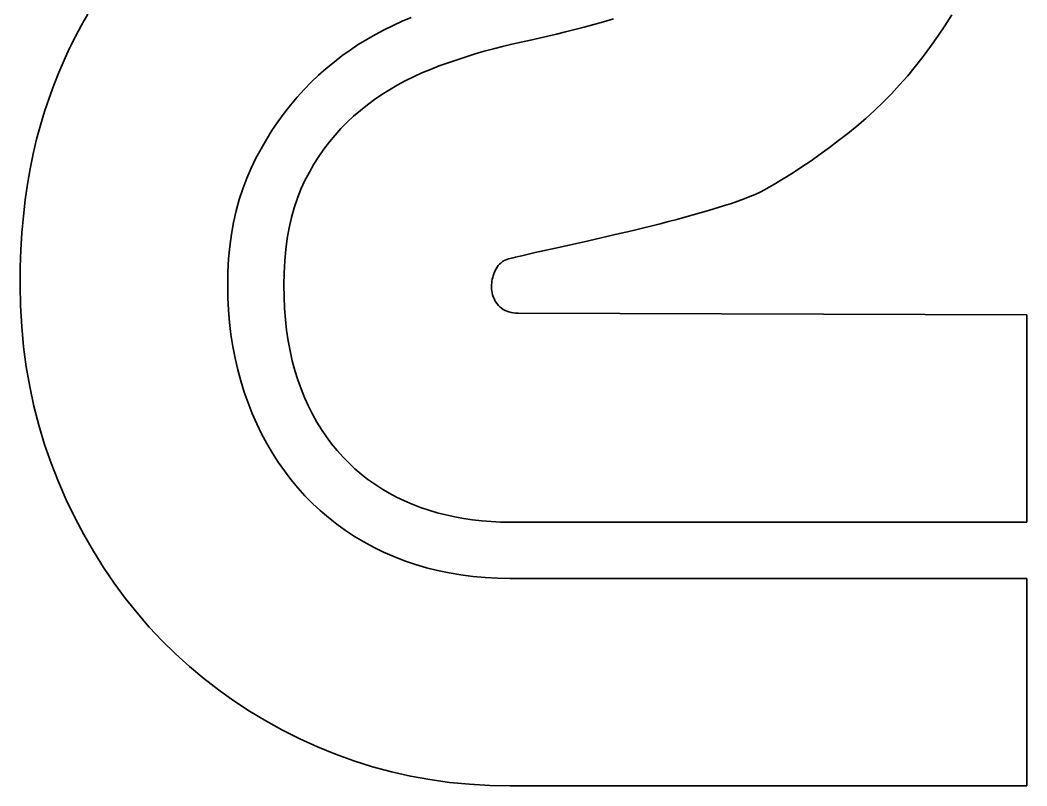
# Model space of a CAD drawing. Extents: x -138 to 979, y -42 to 1231.
# Drawn here: x -17.3 to 45.9, y 150.9 to 199.1 of the extents above; entities that cross this region are included whole.
import ezdxf

# ---------------------------------------------------------------- set-up
doc = ezdxf.new("R2010")
doc.units = 0

msp = doc.modelspace()

# ---------------------------------------------------------------- linework, layer by layer
at = {"color": 7, "lineweight": 35, "ltscale": 0.01989}
msp.add_line((-13.079, 199.462), (-13.476, 198.772), dxfattribs=at)
at = {"color": 7, "lineweight": 35, "ltscale": 0.020247}
msp.add_line((40.795, 198.738), (41.22, 199.427), dxfattribs=at)
at = {"color": 7, "lineweight": 35, "ltscale": 0.02016}
msp.add_line((-13.476, 198.772), (-13.856, 198.061), dxfattribs=at)
at = {"color": 7, "lineweight": 35, "ltscale": 0.015667}
msp.add_line((5.555, 198.482), (6.119, 198.756), dxfattribs=at)
at = {"color": 7, "lineweight": 35, "ltscale": 0.01558}
msp.add_line((6.119, 198.756), (6.687, 199.013), dxfattribs=at)
at = {"color": 7, "lineweight": 35, "ltscale": 0.015368}
msp.add_line((6.687, 199.013), (7.253, 199.253), dxfattribs=at)
at = {"color": 7, "lineweight": 35, "ltscale": 0.015535}
msp.add_line((18.723, 198.817), (18.123, 198.654), dxfattribs=at)
at = {"color": 7, "lineweight": 35, "ltscale": 0.015841}
msp.add_line((19.334, 198.986), (18.723, 198.817), dxfattribs=at)
at = {"color": 7, "lineweight": 35, "ltscale": 0.016147}
msp.add_line((19.955, 199.162), (19.334, 198.986), dxfattribs=at)
at = {"color": 7, "lineweight": 35, "ltscale": 0.020031}
msp.add_line((40.353, 198.07), (40.795, 198.738), dxfattribs=at)
at = {"color": 7, "lineweight": 35, "ltscale": 0.020449}
msp.add_line((-13.856, 198.061), (-14.22, 197.328), dxfattribs=at)
at = {"color": 7, "lineweight": 35, "ltscale": 0.015626}
msp.add_line((4.46, 197.878), (5.002, 198.19), dxfattribs=at)
at = {"color": 7, "lineweight": 35, "ltscale": 0.015638}
msp.add_line((5.002, 198.19), (5.555, 198.482), dxfattribs=at)
at = {"color": 7, "lineweight": 35, "ltscale": 0.014018}
msp.add_line((15.832, 198.074), (15.286, 197.946), dxfattribs=at)
at = {"color": 7, "lineweight": 35, "ltscale": 0.014319}
msp.add_line((16.388, 198.209), (15.832, 198.074), dxfattribs=at)
at = {"color": 7, "lineweight": 35, "ltscale": 0.014622}
msp.add_line((16.956, 198.35), (16.388, 198.209), dxfattribs=at)
at = {"color": 7, "lineweight": 35, "ltscale": 0.014926}
for p, q in [((17.534, 198.499), (16.956, 198.35)), ((12.998, 197.432), (12.42, 197.283))]:
    msp.add_line(p, q, dxfattribs=at)
at = {"color": 7, "lineweight": 35, "ltscale": 0.01523}
msp.add_line((18.123, 198.654), (17.534, 198.499), dxfattribs=at)
at = {"color": 7, "lineweight": 35, "ltscale": 0.019823}
msp.add_line((39.896, 197.422), (40.353, 198.07), dxfattribs=at)
at = {"color": 7, "lineweight": 35, "ltscale": 0.015661}
msp.add_line((3.409, 197.199), (3.929, 197.548), dxfattribs=at)
at = {"color": 7, "lineweight": 35, "ltscale": 0.015634}
msp.add_line((3.929, 197.548), (4.46, 197.878), dxfattribs=at)
at = {"color": 7, "lineweight": 35, "ltscale": 0.014944}
msp.add_line((13.579, 197.572), (12.998, 197.432), dxfattribs=at)
at = {"color": 7, "lineweight": 35, "ltscale": 0.014966}
msp.add_line((14.164, 197.703), (13.579, 197.572), dxfattribs=at)
at = {"color": 7, "lineweight": 35, "ltscale": 0.014991}
msp.add_line((14.751, 197.825), (14.164, 197.703), dxfattribs=at)
at = {"color": 7, "lineweight": 35, "ltscale": 0.013715}
msp.add_line((15.286, 197.946), (14.751, 197.825), dxfattribs=at)
at = {"color": 7, "lineweight": 35, "ltscale": 0.019619}
msp.add_line((39.427, 196.793), (39.896, 197.422), dxfattribs=at)
at = {"color": 7, "lineweight": 35, "ltscale": 0.020754}
msp.add_line((-14.22, 197.328), (-14.566, 196.574), dxfattribs=at)
at = {"color": 7, "lineweight": 35, "ltscale": 0.015767}
msp.add_line((2.4, 196.446), (2.899, 196.832), dxfattribs=at)
at = {"color": 7, "lineweight": 35, "ltscale": 0.015705}
msp.add_line((2.899, 196.832), (3.409, 197.199), dxfattribs=at)
at = {"color": 7, "lineweight": 35, "ltscale": 0.01489}
for p, q in [((10.703, 196.784), (10.136, 196.6)), ((10.136, 196.6), (9.573, 196.408)), ((12.277, 167.552), (12.872, 167.524))]:
    msp.add_line(p, q, dxfattribs=at)
at = {"color": 7, "lineweight": 35, "ltscale": 0.014893}
for p, q in [((11.272, 196.959), (10.703, 196.784)), ((9.573, 196.408), (9.012, 196.206))]:
    msp.add_line(p, q, dxfattribs=at)
at = {"color": 7, "lineweight": 35, "ltscale": 0.014901}
msp.add_line((11.845, 197.126), (11.272, 196.959), dxfattribs=at)
at = {"color": 7, "lineweight": 35, "ltscale": 0.014911}
msp.add_line((12.42, 197.283), (11.845, 197.126), dxfattribs=at)
at = {"color": 7, "lineweight": 35, "ltscale": 0.019427}
msp.add_line((38.946, 196.182), (39.427, 196.793), dxfattribs=at)
at = {"color": 7, "lineweight": 35, "ltscale": 0.021081}
msp.add_line((-14.566, 196.574), (-14.897, 195.798), dxfattribs=at)
at = {"color": 7, "lineweight": 35, "ltscale": 0.015848}
msp.add_line((1.912, 196.041), (2.4, 196.446), dxfattribs=at)
at = {"color": 7, "lineweight": 35, "ltscale": 0.014813}
msp.add_line((9.012, 196.206), (8.46, 195.993), dxfattribs=at)
at = {"color": 7, "lineweight": 35, "ltscale": 0.01925}
msp.add_line((38.454, 195.59), (38.946, 196.182), dxfattribs=at)
at = {"color": 7, "lineweight": 35, "ltscale": 0.021421}
msp.add_line((-14.897, 195.798), (-15.21, 195.001), dxfattribs=at)
at = {"color": 7, "lineweight": 35, "ltscale": 0.016063}
msp.add_line((0.969, 195.176), (1.435, 195.618), dxfattribs=at)
at = {"color": 7, "lineweight": 35, "ltscale": 0.015947}
msp.add_line((1.435, 195.618), (1.912, 196.041), dxfattribs=at)
at = {"color": 7, "lineweight": 35, "ltscale": 0.014383}
msp.add_line((7.392, 195.522), (6.878, 195.264), dxfattribs=at)
at = {"color": 7, "lineweight": 35, "ltscale": 0.014511}
msp.add_line((7.92, 195.765), (7.392, 195.522), dxfattribs=at)
at = {"color": 7, "lineweight": 35, "ltscale": 0.014654}
msp.add_line((8.46, 195.993), (7.92, 195.765), dxfattribs=at)
at = {"color": 7, "lineweight": 35, "ltscale": 0.019088}
msp.add_line((37.949, 195.017), (38.454, 195.59), dxfattribs=at)
at = {"color": 7, "lineweight": 35, "ltscale": 0.021778}
msp.add_line((-15.21, 195.001), (-15.507, 194.182), dxfattribs=at)
at = {"color": 7, "lineweight": 35, "ltscale": 0.016136}
msp.add_line((0.516, 194.716), (0.969, 195.176), dxfattribs=at)
at = {"color": 7, "lineweight": 35, "ltscale": 0.014173}
msp.add_line((6.376, 194.992), (5.887, 194.705), dxfattribs=at)
at = {"color": 7, "lineweight": 35, "ltscale": 0.014271}
msp.add_line((6.878, 195.264), (6.376, 194.992), dxfattribs=at)
at = {"color": 7, "lineweight": 35, "ltscale": 0.018939}
msp.add_line((37.433, 194.462), (37.949, 195.017), dxfattribs=at)
at = {"color": 7, "lineweight": 35, "ltscale": 0.016226}
msp.add_line((-0.339, 193.743), (0.08, 194.238), dxfattribs=at)
at = {"color": 7, "lineweight": 35, "ltscale": 0.016169}
msp.add_line((0.08, 194.238), (0.516, 194.716), dxfattribs=at)
at = {"color": 7, "lineweight": 35, "ltscale": 0.014029}
msp.add_line((5.411, 194.404), (4.947, 194.087), dxfattribs=at)
at = {"color": 7, "lineweight": 35, "ltscale": 0.014093}
msp.add_line((5.887, 194.705), (5.411, 194.404), dxfattribs=at)
at = {"color": 7, "lineweight": 35, "ltscale": 0.018806}
msp.add_line((36.906, 193.926), (37.433, 194.462), dxfattribs=at)
at = {"color": 7, "lineweight": 35, "ltscale": 0.022153}
msp.add_line((-15.507, 194.182), (-15.787, 193.341), dxfattribs=at)
at = {"color": 7, "lineweight": 35, "ltscale": 0.016305}
msp.add_line((-0.742, 193.23), (-0.339, 193.743), dxfattribs=at)
at = {"color": 7, "lineweight": 35, "ltscale": 0.01395}
msp.add_line((4.497, 193.756), (4.059, 193.411), dxfattribs=at)
at = {"color": 7, "lineweight": 35, "ltscale": 0.013981}
msp.add_line((4.947, 194.087), (4.497, 193.756), dxfattribs=at)
at = {"color": 7, "lineweight": 35, "ltscale": 0.018689}
msp.add_line((36.366, 193.409), (36.906, 193.926), dxfattribs=at)
at = {"color": 7, "lineweight": 35, "ltscale": 0.022538}
msp.add_line((-15.787, 193.341), (-16.05, 192.479), dxfattribs=at)
at = {"color": 7, "lineweight": 35, "ltscale": 0.016404}
msp.add_line((-1.128, 192.699), (-0.742, 193.23), dxfattribs=at)
at = {"color": 7, "lineweight": 35, "ltscale": 0.013906}
msp.add_line((3.635, 193.049), (3.229, 192.669), dxfattribs=at)
at = {"color": 7, "lineweight": 35, "ltscale": 0.013924}
msp.add_line((4.059, 193.411), (3.635, 193.049), dxfattribs=at)
at = {"color": 7, "lineweight": 35, "ltscale": 0.018586}
msp.add_line((35.815, 192.91), (36.366, 193.409), dxfattribs=at)
at = {"color": 7, "lineweight": 35, "ltscale": 0.02297}
msp.add_line((-16.05, 192.479), (-16.292, 191.592), dxfattribs=at)
at = {"color": 7, "lineweight": 35, "ltscale": 0.016528}
msp.add_line((-1.497, 192.151), (-1.128, 192.699), dxfattribs=at)
at = {"color": 7, "lineweight": 35, "ltscale": 0.013916}
msp.add_line((3.229, 192.669), (2.839, 192.272), dxfattribs=at)
at = {"color": 7, "lineweight": 35, "ltscale": 0.018373}
msp.add_line((34.682, 191.966), (35.252, 192.43), dxfattribs=at)
at = {"color": 7, "lineweight": 35, "ltscale": 0.0185}
msp.add_line((35.252, 192.43), (35.815, 192.91), dxfattribs=at)
at = {"color": 7, "lineweight": 35, "ltscale": 0.016671}
msp.add_line((-1.85, 191.585), (-1.497, 192.151), dxfattribs=at)
at = {"color": 7, "lineweight": 35, "ltscale": 0.014014}
msp.add_line((2.466, 191.857), (2.109, 191.424), dxfattribs=at)
at = {"color": 7, "lineweight": 35, "ltscale": 0.013953}
msp.add_line((2.839, 192.272), (2.466, 191.857), dxfattribs=at)
at = {"color": 7, "lineweight": 35, "ltscale": 0.018195}
msp.add_line((34.11, 191.515), (34.682, 191.966), dxfattribs=at)
at = {"color": 7, "lineweight": 35, "ltscale": 0.023453}
msp.add_line((-16.292, 191.592), (-16.509, 190.68), dxfattribs=at)
at = {"color": 7, "lineweight": 35, "ltscale": 0.016837}
msp.add_line((-2.186, 191.001), (-1.85, 191.585), dxfattribs=at)
at = {"color": 7, "lineweight": 35, "ltscale": 0.014104}
msp.add_line((2.109, 191.424), (1.769, 190.974), dxfattribs=at)
at = {"color": 7, "lineweight": 35, "ltscale": 0.017859}
msp.add_line((32.96, 190.656), (33.536, 191.079), dxfattribs=at)
at = {"color": 7, "lineweight": 35, "ltscale": 0.018025}
msp.add_line((33.536, 191.079), (34.11, 191.515), dxfattribs=at)
at = {"color": 7, "lineweight": 35, "ltscale": 0.023962}
msp.add_line((-16.509, 190.68), (-16.7, 189.74), dxfattribs=at)
at = {"color": 7, "lineweight": 35, "ltscale": 0.017021}
msp.add_line((-2.505, 190.4), (-2.186, 191.001), dxfattribs=at)
at = {"color": 7, "lineweight": 35, "ltscale": 0.014355}
msp.add_line((1.446, 190.506), (1.139, 190.02), dxfattribs=at)
at = {"color": 7, "lineweight": 35, "ltscale": 0.014217}
msp.add_line((1.769, 190.974), (1.446, 190.506), dxfattribs=at)
at = {"color": 7, "lineweight": 35, "ltscale": 0.017698}
msp.add_line((32.383, 190.247), (32.96, 190.656), dxfattribs=at)
at = {"color": 7, "lineweight": 35, "ltscale": 0.017224}
msp.add_line((-2.808, 189.781), (-2.505, 190.4), dxfattribs=at)
at = {"color": 7, "lineweight": 35, "ltscale": 0.014519}
msp.add_line((1.139, 190.02), (0.85, 189.517), dxfattribs=at)
at = {"color": 7, "lineweight": 35, "ltscale": 0.017392}
msp.add_line((31.221, 189.47), (31.803, 189.852), dxfattribs=at)
at = {"color": 7, "lineweight": 35, "ltscale": 0.017541}
for p, q in [((31.803, 189.852), (32.383, 190.247)), ((-0.536, 185.359), (-0.629, 184.664))]:
    msp.add_line(p, q, dxfattribs=at)
at = {"color": 7, "lineweight": 35, "ltscale": 0.024497}
msp.add_line((-16.7, 189.74), (-16.866, 188.775), dxfattribs=at)
at = {"color": 7, "lineweight": 35, "ltscale": 0.017427}
msp.add_line((-3.087, 189.143), (-2.808, 189.781), dxfattribs=at)
at = {"color": 7, "lineweight": 35, "ltscale": 0.014704}
msp.add_line((0.85, 189.517), (0.576, 188.996), dxfattribs=at)
at = {"color": 7, "lineweight": 35, "ltscale": 0.017248}
msp.add_line((30.638, 189.102), (31.221, 189.47), dxfattribs=at)
at = {"color": 7, "lineweight": 35, "ltscale": 0.025051}
msp.add_line((-16.866, 188.775), (-17.007, 187.782), dxfattribs=at)
at = {"color": 7, "lineweight": 35, "ltscale": 0.017649}
msp.add_line((-3.337, 188.482), (-3.087, 189.143), dxfattribs=at)
at = {"color": 7, "lineweight": 35, "ltscale": 0.014948}
msp.add_line((0.576, 188.996), (0.325, 188.454), dxfattribs=at)
at = {"color": 7, "lineweight": 35, "ltscale": 0.016976}
msp.add_line((29.464, 188.408), (30.052, 188.748), dxfattribs=at)
at = {"color": 7, "lineweight": 35, "ltscale": 0.017109}
msp.add_line((30.052, 188.748), (30.638, 189.102), dxfattribs=at)
at = {"color": 7, "lineweight": 35, "ltscale": 0.017915}
msp.add_line((-3.558, 187.801), (-3.337, 188.482), dxfattribs=at)
at = {"color": 7, "lineweight": 35, "ltscale": 0.015273}
msp.add_line((0.325, 188.454), (0.1, 187.886), dxfattribs=at)
at = {"color": 7, "lineweight": 35, "ltscale": 0.009675}
msp.add_line((28.17, 187.851), (28.53, 187.991), dxfattribs=at)
at = {"color": 7, "lineweight": 35, "ltscale": 0.009097}
msp.add_line((28.53, 187.991), (28.866, 188.131), dxfattribs=at)
at = {"color": 7, "lineweight": 35, "ltscale": 0.008524}
msp.add_line((28.866, 188.131), (29.178, 188.27), dxfattribs=at)
at = {"color": 7, "lineweight": 35, "ltscale": 0.007957}
msp.add_line((29.178, 188.27), (29.464, 188.408), dxfattribs=at)
at = {"color": 7, "lineweight": 35, "ltscale": 0.025628}
msp.add_line((-17.007, 187.782), (-17.121, 186.764), dxfattribs=at)
at = {"color": 7, "lineweight": 35, "ltscale": 0.018221}
msp.add_line((-3.749, 187.097), (-3.558, 187.801), dxfattribs=at)
at = {"color": 7, "lineweight": 35, "ltscale": 0.016061}
msp.add_line((-0.099, 187.293), (-0.271, 186.674), dxfattribs=at)
at = {"color": 7, "lineweight": 35, "ltscale": 0.015645}
msp.add_line((0.1, 187.886), (-0.099, 187.293), dxfattribs=at)
at = {"color": 7, "lineweight": 35, "ltscale": 0.012615}
msp.add_line((25.999, 187.132), (26.482, 187.278), dxfattribs=at)
at = {"color": 7, "lineweight": 35, "ltscale": 0.012022}
msp.add_line((26.482, 187.278), (26.941, 187.422), dxfattribs=at)
at = {"color": 7, "lineweight": 35, "ltscale": 0.01143}
msp.add_line((26.941, 187.422), (27.375, 187.566), dxfattribs=at)
at = {"color": 7, "lineweight": 35, "ltscale": 0.010843}
msp.add_line((27.375, 187.566), (27.785, 187.709), dxfattribs=at)
at = {"color": 7, "lineweight": 35, "ltscale": 0.010257}
msp.add_line((27.785, 187.709), (28.17, 187.851), dxfattribs=at)
at = {"color": 7, "lineweight": 35, "ltscale": 0.026224}
msp.add_line((-17.121, 186.764), (-17.211, 185.719), dxfattribs=at)
at = {"color": 7, "lineweight": 35, "ltscale": 0.018569}
msp.add_line((-3.911, 186.372), (-3.749, 187.097), dxfattribs=at)
at = {"color": 7, "lineweight": 35, "ltscale": 0.016518}
msp.add_line((-0.271, 186.674), (-0.417, 186.029), dxfattribs=at)
at = {"color": 7, "lineweight": 35, "ltscale": 0.0134}
msp.add_line((23.936, 186.557), (24.454, 186.697), dxfattribs=at)
at = {"color": 7, "lineweight": 35, "ltscale": 0.013443}
msp.add_line((24.454, 186.697), (24.972, 186.84), dxfattribs=at)
at = {"color": 7, "lineweight": 35, "ltscale": 0.013486}
msp.add_line((24.972, 186.84), (25.492, 186.985), dxfattribs=at)
at = {"color": 7, "lineweight": 35, "ltscale": 0.013209}
msp.add_line((25.492, 186.985), (25.999, 187.132), dxfattribs=at)
at = {"color": 7, "lineweight": 35, "ltscale": 0.018953}
msp.add_line((-4.044, 185.626), (-3.911, 186.372), dxfattribs=at)
at = {"color": 7, "lineweight": 35, "ltscale": 0.017013}
msp.add_line((-0.417, 186.029), (-0.536, 185.359), dxfattribs=at)
at = {"color": 7, "lineweight": 35, "ltscale": 0.013189}
msp.add_line((21.364, 185.903), (21.877, 186.028), dxfattribs=at)
at = {"color": 7, "lineweight": 35, "ltscale": 0.01323}
msp.add_line((21.877, 186.028), (22.39, 186.156), dxfattribs=at)
at = {"color": 7, "lineweight": 35, "ltscale": 0.013272}
msp.add_line((22.39, 186.156), (22.905, 186.287), dxfattribs=at)
at = {"color": 7, "lineweight": 35, "ltscale": 0.013315}
msp.add_line((22.905, 186.287), (23.42, 186.42), dxfattribs=at)
at = {"color": 7, "lineweight": 35, "ltscale": 0.013356}
msp.add_line((23.42, 186.42), (23.936, 186.557), dxfattribs=at)
at = {"color": 7, "lineweight": 35, "ltscale": 0.026839}
msp.add_line((-17.211, 185.719), (-17.274, 184.647), dxfattribs=at)
at = {"color": 7, "lineweight": 35, "ltscale": 0.019372}
msp.add_line((-4.147, 184.858), (-4.044, 185.626), dxfattribs=at)
at = {"color": 7, "lineweight": 35, "ltscale": 0.050113}
msp.add_line((20.342, 185.661), (18.388, 185.214), dxfattribs=at)
at = {"color": 7, "lineweight": 35, "ltscale": 0.013107}
msp.add_line((20.342, 185.661), (20.852, 185.78), dxfattribs=at)
at = {"color": 7, "lineweight": 35, "ltscale": 0.013149}
msp.add_line((20.852, 185.78), (21.364, 185.903), dxfattribs=at)
at = {"color": 7, "lineweight": 35, "ltscale": 0.019827}
msp.add_line((-4.22, 184.068), (-4.147, 184.858), dxfattribs=at)
at = {"color": 7, "lineweight": 35, "ltscale": 0.039983}
msp.add_line((16.607, 184.814), (15.045, 184.468), dxfattribs=at)
at = {"color": 7, "lineweight": 35, "ltscale": 0.045644}
msp.add_line((18.388, 185.214), (16.607, 184.814), dxfattribs=at)
at = {"color": 7, "lineweight": 35, "ltscale": 0.02747}
msp.add_line((-17.274, 184.647), (-17.313, 183.549), dxfattribs=at)
at = {"color": 7, "lineweight": 35, "ltscale": 0.0181}
msp.add_line((-0.629, 184.664), (-0.695, 183.943), dxfattribs=at)
at = {"color": 7, "lineweight": 35, "ltscale": 0.001986}
msp.add_line((13.476, 184.092), (13.552, 184.115), dxfattribs=at)
at = {"color": 7, "lineweight": 35, "ltscale": 0.002858}
msp.add_line((13.552, 184.115), (13.662, 184.145), dxfattribs=at)
at = {"color": 7, "lineweight": 35, "ltscale": 0.003732}
msp.add_line((13.662, 184.145), (13.807, 184.182), dxfattribs=at)
at = {"color": 7, "lineweight": 35, "ltscale": 0.004606}
msp.add_line((13.807, 184.182), (13.986, 184.225), dxfattribs=at)
at = {"color": 7, "lineweight": 35, "ltscale": 0.005481}
msp.add_line((13.986, 184.225), (14.199, 184.276), dxfattribs=at)
at = {"color": 7, "lineweight": 35, "ltscale": 0.006356}
msp.add_line((14.199, 184.276), (14.447, 184.333), dxfattribs=at)
at = {"color": 7, "lineweight": 35, "ltscale": 0.015337}
msp.add_line((15.045, 184.468), (14.447, 184.333), dxfattribs=at)
at = {"color": 7, "lineweight": 35, "ltscale": 0.028118}
msp.add_line((-17.313, 183.549), (-17.325, 182.424), dxfattribs=at)
at = {"color": 7, "lineweight": 35, "ltscale": 0.02031}
msp.add_line((-4.264, 183.257), (-4.22, 184.068), dxfattribs=at)
at = {"color": 7, "lineweight": 35, "ltscale": 0.018688}
for p, q in [((-0.695, 183.943), (-0.735, 183.196)), ((-3.82, 177.828), (-3.96, 178.562))]:
    msp.add_line(p, q, dxfattribs=at)
at = {"color": 7, "lineweight": 35, "ltscale": 0.003014}
msp.add_line((12.593, 183.454), (12.654, 183.558), dxfattribs=at)
at = {"color": 7, "lineweight": 35, "ltscale": 0.00291}
msp.add_line((12.654, 183.558), (12.722, 183.652), dxfattribs=at)
at = {"color": 7, "lineweight": 35, "ltscale": 0.002826}
msp.add_line((12.722, 183.652), (12.796, 183.738), dxfattribs=at)
at = {"color": 7, "lineweight": 35, "ltscale": 0.002765}
msp.add_line((12.796, 183.738), (12.875, 183.815), dxfattribs=at)
at = {"color": 7, "lineweight": 35, "ltscale": 0.002731}
msp.add_line((12.875, 183.815), (12.961, 183.883), dxfattribs=at)
at = {"color": 7, "lineweight": 35, "ltscale": 0.002721}
msp.add_line((12.961, 183.883), (13.052, 183.943), dxfattribs=at)
at = {"color": 7, "lineweight": 35, "ltscale": 0.002736}
msp.add_line((13.052, 183.943), (13.149, 183.993), dxfattribs=at)
at = {"color": 7, "lineweight": 35, "ltscale": 0.002779}
msp.add_line((13.149, 183.993), (13.252, 184.035), dxfattribs=at)
at = {"color": 7, "lineweight": 35, "ltscale": 0.002843}
msp.add_line((13.252, 184.035), (13.361, 184.068), dxfattribs=at)
at = {"color": 7, "lineweight": 35, "ltscale": 0.002932}
for p, q in [((13.361, 184.068), (13.476, 184.092)), ((12.298, 182.326), (12.301, 182.443))]:
    msp.add_line(p, q, dxfattribs=at)
at = {"color": 7, "lineweight": 35, "ltscale": 0.020824}
msp.add_line((-4.279, 182.424), (-4.264, 183.257), dxfattribs=at)
at = {"color": 7, "lineweight": 35, "ltscale": 0.019304}
msp.add_line((-0.735, 183.196), (-0.748, 182.424), dxfattribs=at)
at = {"color": 7, "lineweight": 35, "ltscale": 0.002908}
msp.add_line((12.345, 182.789), (12.372, 182.902), dxfattribs=at)
at = {"color": 7, "lineweight": 35, "ltscale": 0.002922}
msp.add_line((12.372, 182.902), (12.404, 183.015), dxfattribs=at)
at = {"color": 7, "lineweight": 35, "ltscale": 0.002944}
msp.add_line((12.404, 183.015), (12.443, 183.126), dxfattribs=at)
at = {"color": 7, "lineweight": 35, "ltscale": 0.00297}
msp.add_line((12.443, 183.126), (12.487, 183.236), dxfattribs=at)
at = {"color": 7, "lineweight": 35, "ltscale": 0.003007}
msp.add_line((12.487, 183.236), (12.537, 183.346), dxfattribs=at)
at = {"color": 7, "lineweight": 35, "ltscale": 0.003049}
msp.add_line((12.537, 183.346), (12.593, 183.454), dxfattribs=at)
at = {"color": 7, "lineweight": 35, "ltscale": 0.03267}
msp.add_line((-17.325, 182.424), (-17.301, 181.118), dxfattribs=at)
at = {"color": 7, "lineweight": 35, "ltscale": 0.019952}
msp.add_line((-4.266, 181.626), (-4.279, 182.424), dxfattribs=at)
at = {"color": 7, "lineweight": 35, "ltscale": 0.018406}
msp.add_line((-0.748, 182.424), (-0.737, 181.688), dxfattribs=at)
at = {"color": 7, "lineweight": 35, "ltscale": 0.003386}
msp.add_line((12.303, 182.191), (12.298, 182.326), dxfattribs=at)
at = {"color": 7, "lineweight": 35, "ltscale": 0.002914}
msp.add_line((12.301, 182.443), (12.31, 182.56), dxfattribs=at)
at = {"color": 7, "lineweight": 35, "ltscale": 0.002906}
msp.add_line((12.31, 182.56), (12.325, 182.675), dxfattribs=at)
at = {"color": 7, "lineweight": 35, "ltscale": 0.002902}
msp.add_line((12.325, 182.675), (12.345, 182.789), dxfattribs=at)
at = {"color": 7, "lineweight": 35, "ltscale": 0.019654}
msp.add_line((-4.228, 180.841), (-4.266, 181.626), dxfattribs=at)
at = {"color": 7, "lineweight": 35, "ltscale": 0.017956}
msp.add_line((-0.737, 181.688), (-0.705, 180.971), dxfattribs=at)
at = {"color": 7, "lineweight": 35, "ltscale": 0.003302}
msp.add_line((12.316, 182.059), (12.303, 182.191), dxfattribs=at)
at = {"color": 7, "lineweight": 35, "ltscale": 0.003236}
msp.add_line((12.338, 181.932), (12.316, 182.059), dxfattribs=at)
at = {"color": 7, "lineweight": 35, "ltscale": 0.003185}
msp.add_line((12.369, 181.808), (12.338, 181.932), dxfattribs=at)
at = {"color": 7, "lineweight": 35, "ltscale": 0.003151}
msp.add_line((12.409, 181.689), (12.369, 181.808), dxfattribs=at)
at = {"color": 7, "lineweight": 35, "ltscale": 0.003137}
msp.add_line((12.457, 181.573), (12.409, 181.689), dxfattribs=at)
at = {"color": 7, "lineweight": 35, "ltscale": 0.032323}
msp.add_line((-17.301, 181.118), (-17.229, 179.827), dxfattribs=at)
at = {"color": 7, "lineweight": 35, "ltscale": 0.017525}
msp.add_line((-0.705, 180.971), (-0.651, 180.272), dxfattribs=at)
at = {"color": 7, "lineweight": 35, "ltscale": 0.003143}
msp.add_line((12.515, 181.461), (12.457, 181.573), dxfattribs=at)
at = {"color": 7, "lineweight": 35, "ltscale": 0.003165}
msp.add_line((12.581, 181.353), (12.515, 181.461), dxfattribs=at)
at = {"color": 7, "lineweight": 35, "ltscale": 0.003205}
msp.add_line((12.656, 181.249), (12.581, 181.353), dxfattribs=at)
at = {"color": 7, "lineweight": 35, "ltscale": 0.003264}
msp.add_line((12.74, 181.149), (12.656, 181.249), dxfattribs=at)
at = {"color": 7, "lineweight": 35, "ltscale": 0.003269}
msp.add_line((12.832, 181.056), (12.74, 181.149), dxfattribs=at)
at = {"color": 7, "lineweight": 35, "ltscale": 0.003228}
for p, q in [((12.93, 180.972), (12.832, 181.056)), ((13.148, 180.835), (13.036, 180.899))]:
    msp.add_line(p, q, dxfattribs=at)
at = {"color": 7, "lineweight": 35, "ltscale": 0.003215}
msp.add_line((13.036, 180.899), (12.93, 180.972), dxfattribs=at)
at = {"color": 7, "lineweight": 35, "ltscale": 0.019377}
msp.add_line((-4.164, 180.069), (-4.228, 180.841), dxfattribs=at)
at = {"color": 7, "lineweight": 35, "ltscale": 0.003271}
msp.add_line((13.267, 180.781), (13.148, 180.835), dxfattribs=at)
at = {"color": 7, "lineweight": 35, "ltscale": 0.003339}
msp.add_line((13.393, 180.737), (13.267, 180.781), dxfattribs=at)
at = {"color": 7, "lineweight": 35, "ltscale": 0.003432}
msp.add_line((13.526, 180.703), (13.393, 180.737), dxfattribs=at)
at = {"color": 7, "lineweight": 35, "ltscale": 0.003548}
msp.add_line((13.666, 180.678), (13.526, 180.703), dxfattribs=at)
at = {"color": 7, "lineweight": 35, "ltscale": 0.003685}
msp.add_line((13.812, 180.663), (13.666, 180.678), dxfattribs=at)
at = {"color": 7, "lineweight": 35, "ltscale": 0.00384}
msp.add_line((13.966, 180.659), (13.812, 180.663), dxfattribs=at)
at = {"color": 7, "lineweight": 35}
for p, q in [((45.944, 180.56), (13.966, 180.659)), ((13.476, 167.514), (45.944, 167.514)), ((45.944, 163.983), (13.476, 163.983)), ((13.476, 150.937), (45.944, 150.937))]:
    msp.add_line(p, q, dxfattribs=at)
at = {"color": 7, "lineweight": 35, "ltscale": 0.326155}
msp.add_line((45.944, 167.514), (45.944, 180.56), dxfattribs=at)
at = {"color": 7, "lineweight": 35, "ltscale": 0.032021}
msp.add_line((-17.229, 179.827), (-17.109, 178.552), dxfattribs=at)
at = {"color": 7, "lineweight": 35, "ltscale": 0.019123}
msp.add_line((-4.075, 179.309), (-4.164, 180.069), dxfattribs=at)
at = {"color": 7, "lineweight": 35, "ltscale": 0.017112}
msp.add_line((-0.651, 180.272), (-0.575, 179.591), dxfattribs=at)
at = {"color": 7, "lineweight": 35, "ltscale": 0.018893}
msp.add_line((-3.96, 178.562), (-4.075, 179.309), dxfattribs=at)
at = {"color": 7, "lineweight": 35, "ltscale": 0.016718}
msp.add_line((-0.575, 179.591), (-0.478, 178.93), dxfattribs=at)
at = {"color": 7, "lineweight": 35, "ltscale": 0.031765}
msp.add_line((-17.109, 178.552), (-16.941, 177.292), dxfattribs=at)
at = {"color": 7, "lineweight": 35, "ltscale": 0.016345}
msp.add_line((-0.478, 178.93), (-0.359, 178.287), dxfattribs=at)
at = {"color": 7, "lineweight": 35, "ltscale": 0.018506}
msp.add_line((-3.654, 177.106), (-3.82, 177.828), dxfattribs=at)
at = {"color": 7, "lineweight": 35, "ltscale": 0.015999}
msp.add_line((-0.359, 178.287), (-0.219, 177.662), dxfattribs=at)
at = {"color": 7, "lineweight": 35, "ltscale": 0.031564}
msp.add_line((-16.941, 177.292), (-16.724, 176.048), dxfattribs=at)
at = {"color": 7, "lineweight": 35, "ltscale": 0.015674}
msp.add_line((-0.219, 177.662), (-0.057, 177.057), dxfattribs=at)
at = {"color": 7, "lineweight": 35, "ltscale": 0.018352}
msp.add_line((-3.463, 176.397), (-3.654, 177.106), dxfattribs=at)
at = {"color": 7, "lineweight": 35, "ltscale": 0.015376}
msp.add_line((-0.057, 177.057), (0.126, 176.47), dxfattribs=at)
at = {"color": 7, "lineweight": 35, "ltscale": 0.031404}
msp.add_line((-16.724, 176.048), (-16.46, 174.82), dxfattribs=at)
at = {"color": 7, "lineweight": 35, "ltscale": 0.018223}
msp.add_line((-3.246, 175.702), (-3.463, 176.397), dxfattribs=at)
at = {"color": 7, "lineweight": 35, "ltscale": 0.015108}
msp.add_line((0.126, 176.47), (0.331, 175.901), dxfattribs=at)
at = {"color": 7, "lineweight": 35, "ltscale": 0.014843}
msp.add_line((0.331, 175.901), (0.555, 175.351), dxfattribs=at)
at = {"color": 7, "lineweight": 35, "ltscale": 0.018123}
msp.add_line((-3.004, 175.018), (-3.246, 175.702), dxfattribs=at)
at = {"color": 7, "lineweight": 35, "ltscale": 0.014579}
msp.add_line((0.555, 175.351), (0.796, 174.82), dxfattribs=at)
at = {"color": 7, "lineweight": 35, "ltscale": 0.0313}
msp.add_line((-16.46, 174.82), (-16.148, 173.608), dxfattribs=at)
at = {"color": 7, "lineweight": 35, "ltscale": 0.017957}
msp.add_line((-2.739, 174.351), (-3.004, 175.018), dxfattribs=at)
at = {"color": 7, "lineweight": 35, "ltscale": 0.01434}
msp.add_line((0.796, 174.82), (1.054, 174.308), dxfattribs=at)
at = {"color": 7, "lineweight": 35, "ltscale": 0.017728}
msp.add_line((-2.453, 173.702), (-2.739, 174.351), dxfattribs=at)
at = {"color": 7, "lineweight": 35, "ltscale": 0.014122}
msp.add_line((1.054, 174.308), (1.328, 173.814), dxfattribs=at)
at = {"color": 7, "lineweight": 35, "ltscale": 0.031247}
msp.add_line((-16.148, 173.608), (-15.787, 172.411), dxfattribs=at)
at = {"color": 7, "lineweight": 35, "ltscale": 0.017521}
msp.add_line((-2.146, 173.072), (-2.453, 173.702), dxfattribs=at)
at = {"color": 7, "lineweight": 35, "ltscale": 0.013929}
msp.add_line((1.328, 173.814), (1.619, 173.339), dxfattribs=at)
at = {"color": 7, "lineweight": 35, "ltscale": 0.017339}
msp.add_line((-1.819, 172.46), (-2.146, 173.072), dxfattribs=at)
at = {"color": 7, "lineweight": 35, "ltscale": 0.013764}
msp.add_line((1.619, 173.339), (1.926, 172.882), dxfattribs=at)
at = {"color": 7, "lineweight": 35, "ltscale": 0.013623}
msp.add_line((1.926, 172.882), (2.25, 172.444), dxfattribs=at)
at = {"color": 7, "lineweight": 35, "ltscale": 0.031243}
msp.add_line((-15.787, 172.411), (-15.379, 171.23), dxfattribs=at)
at = {"color": 7, "lineweight": 35, "ltscale": 0.017186}
msp.add_line((-1.471, 171.867), (-1.819, 172.46), dxfattribs=at)
at = {"color": 7, "lineweight": 35, "ltscale": 0.01351}
msp.add_line((2.25, 172.444), (2.591, 172.025), dxfattribs=at)
at = {"color": 7, "lineweight": 35, "ltscale": 0.017058}
msp.add_line((-1.103, 171.293), (-1.471, 171.867), dxfattribs=at)
at = {"color": 7, "lineweight": 35, "ltscale": 0.013426}
msp.add_line((2.591, 172.025), (2.949, 171.624), dxfattribs=at)
at = {"color": 7, "lineweight": 35, "ltscale": 0.01337}
msp.add_line((2.949, 171.624), (3.323, 171.242), dxfattribs=at)
at = {"color": 7, "lineweight": 35, "ltscale": 0.031289}
msp.add_line((-15.379, 171.23), (-14.922, 170.065), dxfattribs=at)
at = {"color": 7, "lineweight": 35, "ltscale": 0.016956}
msp.add_line((-0.714, 170.737), (-1.103, 171.293), dxfattribs=at)
at = {"color": 7, "lineweight": 35, "ltscale": 0.013316}
msp.add_line((3.323, 171.242), (3.712, 170.878), dxfattribs=at)
at = {"color": 7, "lineweight": 35, "ltscale": 0.013261}
msp.add_line((3.712, 170.878), (4.116, 170.534), dxfattribs=at)
at = {"color": 7, "lineweight": 35, "ltscale": 0.016883}
msp.add_line((-0.304, 170.2), (-0.714, 170.737), dxfattribs=at)
at = {"color": 7, "lineweight": 35, "ltscale": 0.016841}
msp.add_line((0.126, 169.682), (-0.304, 170.2), dxfattribs=at)
at = {"color": 7, "lineweight": 35, "ltscale": 0.013233}
msp.add_line((4.116, 170.534), (4.532, 170.207), dxfattribs=at)
at = {"color": 7, "lineweight": 35, "ltscale": 0.013228}
msp.add_line((4.532, 170.207), (4.963, 169.9), dxfattribs=at)
at = {"color": 7, "lineweight": 35, "ltscale": 0.031141}
msp.add_line((-14.922, 170.065), (-14.424, 168.923), dxfattribs=at)
at = {"color": 7, "lineweight": 35, "ltscale": 0.016825}
msp.add_line((0.576, 169.182), (0.126, 169.682), dxfattribs=at)
at = {"color": 7, "lineweight": 35, "ltscale": 0.013251}
msp.add_line((4.963, 169.9), (5.407, 169.611), dxfattribs=at)
at = {"color": 7, "lineweight": 35, "ltscale": 0.013297}
msp.add_line((5.407, 169.611), (5.866, 169.341), dxfattribs=at)
at = {"color": 7, "lineweight": 35, "ltscale": 0.016805}
msp.add_line((1.047, 168.702), (0.576, 169.182), dxfattribs=at)
at = {"color": 7, "lineweight": 35, "ltscale": 0.013367}
msp.add_line((5.866, 169.341), (6.337, 169.089), dxfattribs=at)
at = {"color": 7, "lineweight": 35, "ltscale": 0.013463}
msp.add_line((6.337, 169.089), (6.823, 168.856), dxfattribs=at)
at = {"color": 7, "lineweight": 35, "ltscale": 0.030782}
msp.add_line((-14.424, 168.923), (-13.892, 167.812), dxfattribs=at)
at = {"color": 7, "lineweight": 35, "ltscale": 0.016779}
msp.add_line((1.538, 168.244), (1.047, 168.702), dxfattribs=at)
at = {"color": 7, "lineweight": 35, "ltscale": 0.013584}
msp.add_line((6.823, 168.856), (7.322, 168.642), dxfattribs=at)
at = {"color": 7, "lineweight": 35, "ltscale": 0.013727}
msp.add_line((7.322, 168.642), (7.835, 168.446), dxfattribs=at)
at = {"color": 7, "lineweight": 35, "ltscale": 0.013835}
msp.add_line((7.835, 168.446), (8.36, 168.269), dxfattribs=at)
at = {"color": 7, "lineweight": 35, "ltscale": 0.030469}
msp.add_line((-13.892, 167.812), (-13.326, 166.733), dxfattribs=at)
at = {"color": 7, "lineweight": 35, "ltscale": 0.016782}
msp.add_line((2.048, 167.808), (1.538, 168.244), dxfattribs=at)
at = {"color": 7, "lineweight": 35, "ltscale": 0.016821}
msp.add_line((2.578, 167.393), (2.048, 167.808), dxfattribs=at)
at = {"color": 7, "lineweight": 35, "ltscale": 0.013904}
msp.add_line((8.36, 168.269), (8.893, 168.111), dxfattribs=at)
at = {"color": 7, "lineweight": 35, "ltscale": 0.013993}
msp.add_line((8.893, 168.111), (9.435, 167.971), dxfattribs=at)
at = {"color": 7, "lineweight": 35, "ltscale": 0.014099}
msp.add_line((9.435, 167.971), (9.985, 167.85), dxfattribs=at)
at = {"color": 7, "lineweight": 35, "ltscale": 0.014223}
msp.add_line((9.985, 167.85), (10.545, 167.747), dxfattribs=at)
at = {"color": 7, "lineweight": 35, "ltscale": 0.014365}
msp.add_line((10.545, 167.747), (11.113, 167.663), dxfattribs=at)
at = {"color": 7, "lineweight": 35, "ltscale": 0.014523}
msp.add_line((11.113, 167.663), (11.691, 167.598), dxfattribs=at)
at = {"color": 7, "lineweight": 35, "ltscale": 0.016892}
msp.add_line((3.127, 166.999), (2.578, 167.393), dxfattribs=at)
at = {"color": 7, "lineweight": 35, "ltscale": 0.014699}
msp.add_line((11.691, 167.598), (12.277, 167.552), dxfattribs=at)
at = {"color": 7, "lineweight": 35, "ltscale": 0.015096}
msp.add_line((12.872, 167.524), (13.476, 167.514), dxfattribs=at)
at = {"color": 7, "lineweight": 35, "ltscale": 0.030192}
msp.add_line((-13.326, 166.733), (-12.725, 165.686), dxfattribs=at)
at = {"color": 7, "lineweight": 35, "ltscale": 0.01699}
msp.add_line((3.696, 166.628), (3.127, 166.999), dxfattribs=at)
at = {"color": 7, "lineweight": 35, "ltscale": 0.017122}
msp.add_line((4.284, 166.277), (3.696, 166.628), dxfattribs=at)
at = {"color": 7, "lineweight": 35, "ltscale": 0.017282}
msp.add_line((4.892, 165.949), (4.284, 166.277), dxfattribs=at)
at = {"color": 7, "lineweight": 35, "ltscale": 0.017471}
msp.add_line((5.52, 165.642), (4.892, 165.949), dxfattribs=at)
at = {"color": 7, "lineweight": 35, "ltscale": 0.029957}
msp.add_line((-12.725, 165.686), (-12.09, 164.67), dxfattribs=at)
at = {"color": 7, "lineweight": 35, "ltscale": 0.01769}
msp.add_line((6.168, 165.356), (5.52, 165.642), dxfattribs=at)
at = {"color": 7, "lineweight": 35, "ltscale": 0.017848}
msp.add_line((6.832, 165.095), (6.168, 165.356), dxfattribs=at)
at = {"color": 7, "lineweight": 35, "ltscale": 0.029772}
msp.add_line((-12.09, 164.67), (-11.42, 163.685), dxfattribs=at)
at = {"color": 7, "lineweight": 35, "ltscale": 0.017958}
msp.add_line((7.512, 164.862), (6.832, 165.095), dxfattribs=at)
at = {"color": 7, "lineweight": 35, "ltscale": 0.018098}
msp.add_line((8.206, 164.656), (7.512, 164.862), dxfattribs=at)
at = {"color": 7, "lineweight": 35, "ltscale": 0.018271}
msp.add_line((8.914, 164.477), (8.206, 164.656), dxfattribs=at)
at = {"color": 7, "lineweight": 35, "ltscale": 0.018476}
msp.add_line((9.638, 164.326), (8.914, 164.477), dxfattribs=at)
at = {"color": 7, "lineweight": 35, "ltscale": 0.018711}
msp.add_line((10.376, 164.203), (9.638, 164.326), dxfattribs=at)
at = {"color": 7, "lineweight": 35, "ltscale": 0.018974}
msp.add_line((11.129, 164.107), (10.376, 164.203), dxfattribs=at)
at = {"color": 7, "lineweight": 35, "ltscale": 0.019266}
msp.add_line((11.896, 164.038), (11.129, 164.107), dxfattribs=at)
at = {"color": 7, "lineweight": 35, "ltscale": 0.019584}
msp.add_line((12.679, 163.997), (11.896, 164.038), dxfattribs=at)
at = {"color": 7, "lineweight": 35, "ltscale": 0.019928}
msp.add_line((13.476, 163.983), (12.679, 163.997), dxfattribs=at)
at = {"color": 7, "lineweight": 35, "ltscale": 0.326154}
msp.add_line((45.944, 150.937), (45.944, 163.983), dxfattribs=at)
at = {"color": 7, "lineweight": 35, "ltscale": 0.029628}
msp.add_line((-11.42, 163.685), (-10.716, 162.731), dxfattribs=at)
at = {"color": 7, "lineweight": 35, "ltscale": 0.029529}
msp.add_line((-10.716, 162.731), (-9.978, 161.809), dxfattribs=at)
at = {"color": 7, "lineweight": 35, "ltscale": 0.029474}
msp.add_line((-9.978, 161.809), (-9.206, 160.919), dxfattribs=at)
at = {"color": 7, "lineweight": 35, "ltscale": 0.029467}
msp.add_line((-9.206, 160.919), (-8.399, 160.059), dxfattribs=at)
at = {"color": 7, "lineweight": 35, "ltscale": 0.029436}
msp.add_line((-8.399, 160.059), (-7.56, 159.233), dxfattribs=at)
at = {"color": 7, "lineweight": 35, "ltscale": 0.029382}
msp.add_line((-7.56, 159.233), (-6.69, 158.443), dxfattribs=at)
at = {"color": 7, "lineweight": 35, "ltscale": 0.029373}
msp.add_line((-6.69, 158.443), (-5.79, 157.688), dxfattribs=at)
at = {"color": 7, "lineweight": 35, "ltscale": 0.029413}
msp.add_line((-5.79, 157.688), (-4.86, 156.967), dxfattribs=at)
at = {"color": 7, "lineweight": 35, "ltscale": 0.029493}
msp.add_line((-4.86, 156.967), (-3.899, 156.283), dxfattribs=at)
at = {"color": 7, "lineweight": 35, "ltscale": 0.029625}
msp.add_line((-3.899, 156.283), (-2.908, 155.633), dxfattribs=at)
at = {"color": 7, "lineweight": 35, "ltscale": 0.0298}
msp.add_line((-2.908, 155.633), (-1.886, 155.019), dxfattribs=at)
at = {"color": 7, "lineweight": 35, "ltscale": 0.030018}
msp.add_line((-1.886, 155.019), (-0.834, 154.441), dxfattribs=at)
at = {"color": 7, "lineweight": 35, "ltscale": 0.030279}
msp.add_line((-0.834, 154.441), (0.248, 153.897), dxfattribs=at)
at = {"color": 7, "lineweight": 35, "ltscale": 0.030585}
msp.add_line((0.248, 153.897), (1.361, 153.389), dxfattribs=at)
at = {"color": 7, "lineweight": 35, "ltscale": 0.030705}
msp.add_line((1.361, 153.389), (2.498, 152.923), dxfattribs=at)
at = {"color": 7, "lineweight": 35, "ltscale": 0.030653}
msp.add_line((2.498, 152.923), (3.651, 152.506), dxfattribs=at)
at = {"color": 7, "lineweight": 35, "ltscale": 0.030655}
msp.add_line((3.651, 152.506), (4.82, 152.138), dxfattribs=at)
at = {"color": 7, "lineweight": 35, "ltscale": 0.030713}
msp.add_line((4.82, 152.138), (6.007, 151.82), dxfattribs=at)
at = {"color": 7, "lineweight": 35, "ltscale": 0.030824}
msp.add_line((6.007, 151.82), (7.21, 151.55), dxfattribs=at)
at = {"color": 7, "lineweight": 35, "ltscale": 0.030989}
msp.add_line((7.21, 151.55), (8.43, 151.329), dxfattribs=at)
at = {"color": 7, "lineweight": 35, "ltscale": 0.031208}
msp.add_line((8.43, 151.329), (9.666, 151.157), dxfattribs=at)
at = {"color": 7, "lineweight": 35, "ltscale": 0.031477}
msp.add_line((9.666, 151.157), (10.919, 151.035), dxfattribs=at)
at = {"color": 7, "lineweight": 35, "ltscale": 0.031798}
msp.add_line((10.919, 151.035), (12.189, 150.961), dxfattribs=at)
at = {"color": 7, "lineweight": 35, "ltscale": 0.032168}
msp.add_line((12.189, 150.961), (13.476, 150.937), dxfattribs=at)

doc.saveas('drawing.dxf')
